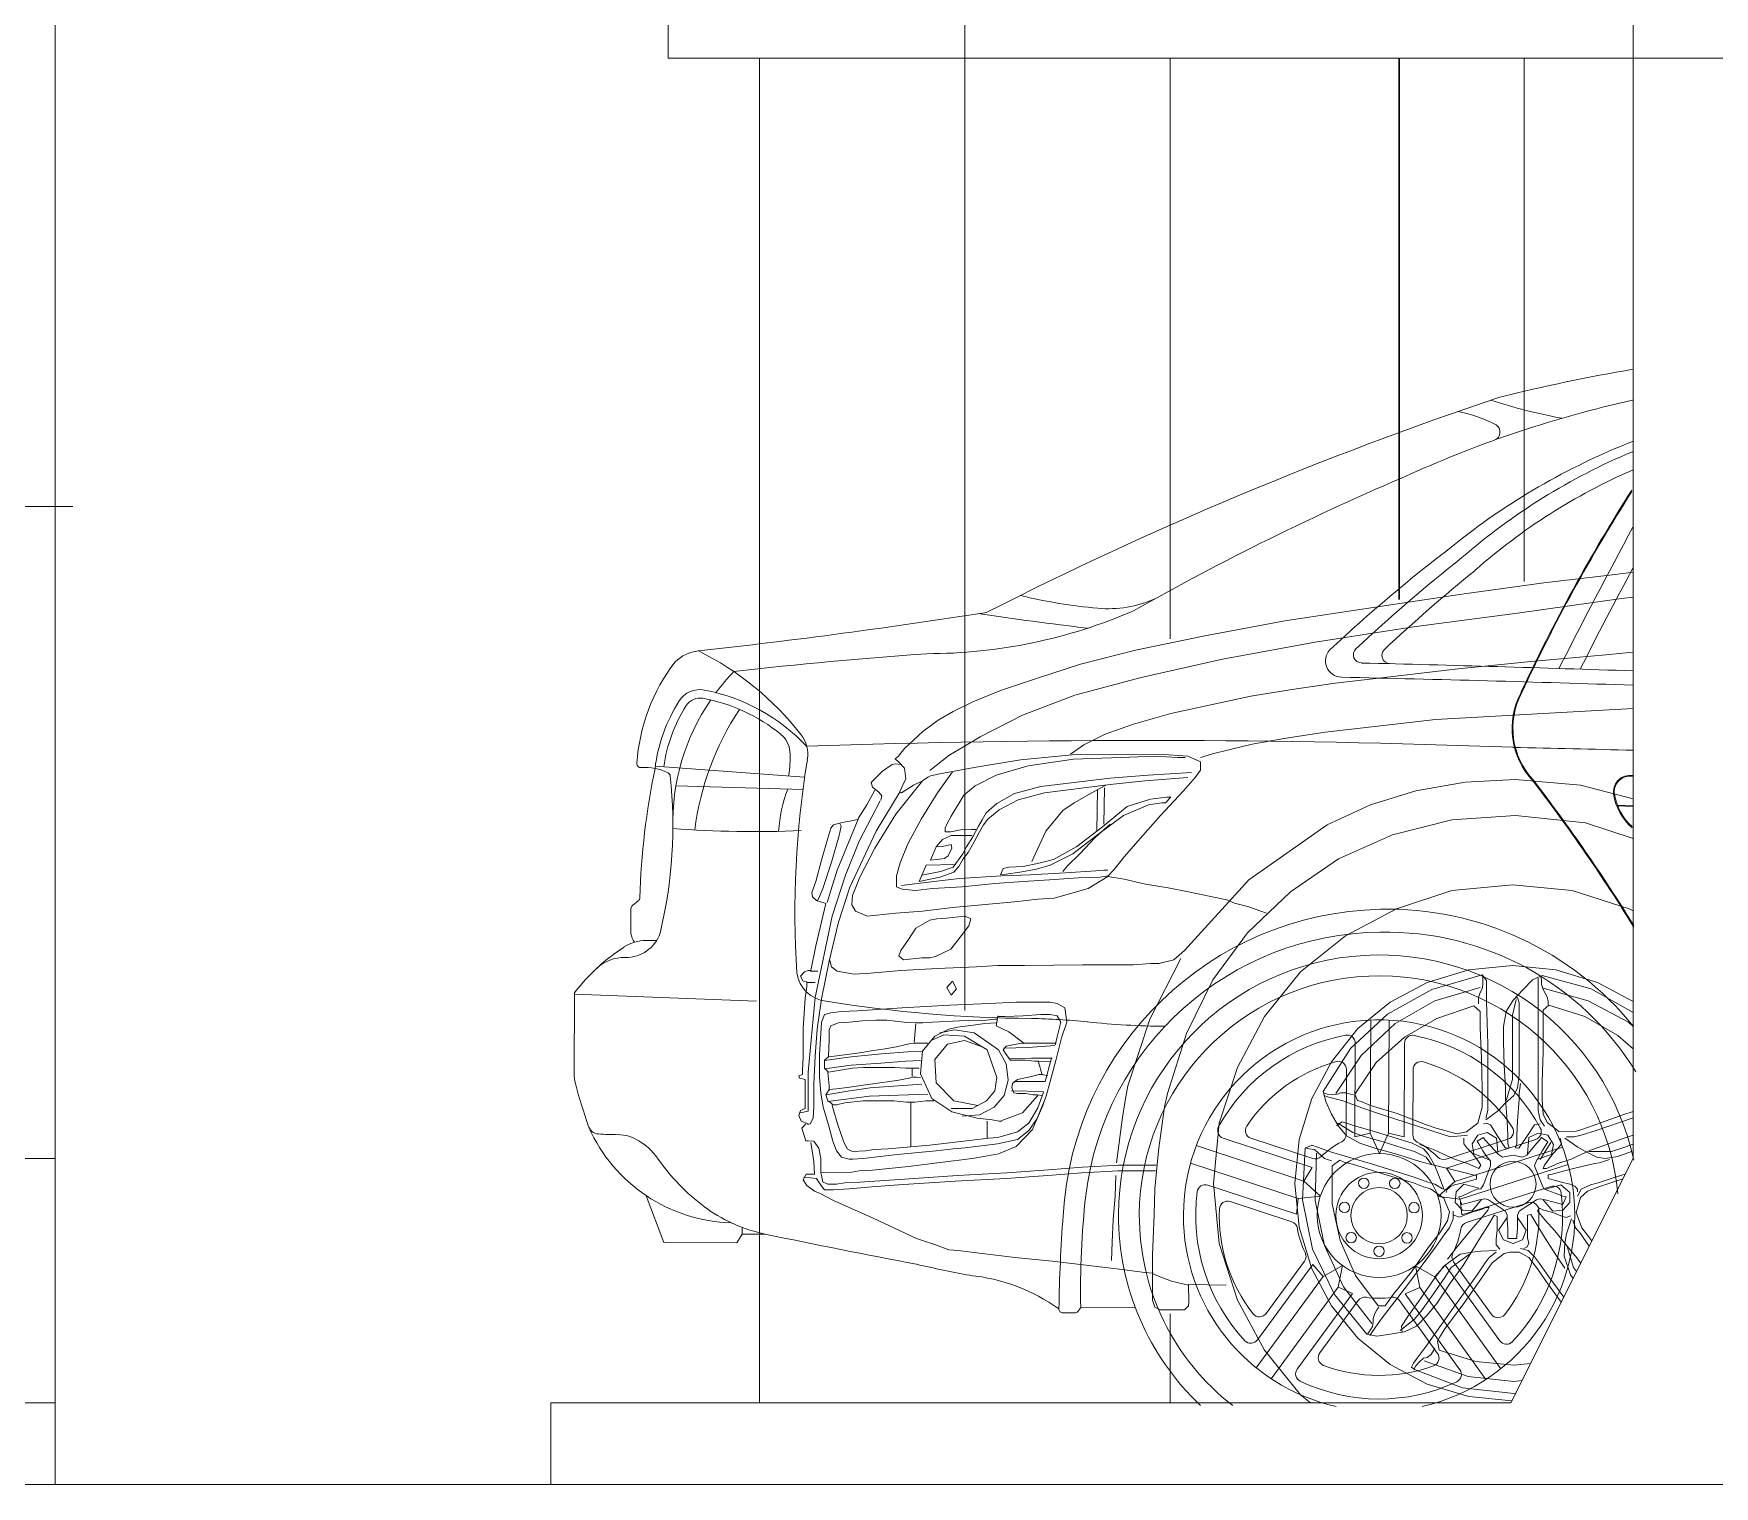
# Model space of a CAD drawing. Header units: millimetres. Extents: x 51154 to 151340, y -24069 to 30962.
# Drawn here: x 134389 to 136451, y -10353 to -8570 of the extents above; entities that cross this region are included whole.
import ezdxf

# ---------------------------------------------------------------- set-up
doc = ezdxf.new("R2010")
doc.units = ezdxf.units.MM
doc.linetypes.add('Осевые', pattern=[6350, 1270, -952.5, 3175, -952.5])
for name, color, linetype, lineweight in [('Высотные отметки', 7, 'Continuous', 9), ('Отделка 1 _4_-1', 7, 'Continuous', 9), ('Перекрытия', 7, 'Continuous', 9), ('Стены', 7, 'Continuous', 9)]:
    doc.layers.add(name, color=color, linetype=linetype, lineweight=lineweight)
for name, color, linetype, lineweight, true_color in [('Оси-3', 7, 'Осевые', 9, 0xaaaaaa), ('Парковка-1', 7, 'Continuous', 9, 0xaaaaaa), ('Элементы узлов-1', 7, 'Continuous', 9, 0xaaaaaa)]:
    doc.layers.add(name, color=color, linetype=linetype, lineweight=lineweight, true_color=true_color)

# ---------------------------------------------------------------- blocks, each defined once
blk = doc.blocks.new('Парковка_одиночная - Средний класс 5300х2500мм-8504601-Разрез 1-1')
at = {"layer": 'Парковка-1'}
for p, q in [((135694.5, -9498.3), (135693.7, -9548.6)), ((135703, -9495.2), (135702.2, -9540.1)), ((135341.8, -9720.3), (135351.1, -9720.3)), ((135337.9, -9734.2), (135348, -9734.2)), ((135471.7, -9784.5), (135469.4, -9807.7)), ((135621.8, -9831.7), (135626.4, -9847.9)), ((135467.1, -9840.2), (135467.1, -9849.5)), ((135588.5, -9867.3), (135628, -9868)), ((135559.1, -9904.4), (135559.1, -9925.3)), ((136250.6, -9930.7), (136237.5, -9951.6))]:
    blk.add_line(p, q, dxfattribs=at)
at = {"layer": 'Парковка-1', "flags": 128}
for points in [[(136351.6, -9230.9), (136329.5, -9233.8), (136242.1, -9243.8), (136141.5, -9257.8), (136032.5, -9274), (135924.2, -9290.3), (135826, -9308.8), (135740.9, -9326.6), (135673.6, -9343.6), (135619.5, -9361.4), (135575.4, -9376.1), (135541.3, -9390), (135517.4, -9401.6), (135498.8, -9412.5), (135480.2, -9426.4), (135457.8, -9447.3), (135450.1, -9456.6), (135446.2, -9459.6), (135450.1, -9463.5), (135457.8, -9471.2), (135459.3, -9484.4), (135454.7, -9493.7), (135452.4, -9499.1)], [(135488.7, -9474.3), (135511.9, -9455.8), (135550.6, -9432.6), (135602.4, -9406.3), (135666.6, -9381.5), (135747.8, -9359.9), (135847.6, -9337.4), (135961.3, -9316.6), (136082, -9298), (136209.6, -9281), (136337.2, -9263.2), (136351.6, -9261.5)], [(135661.2, -9454.2), (135677.5, -9442.6), (135703.8, -9429.5), (135738.6, -9417.1), (135784.2, -9404), (135843, -9391.6), (135882.4, -9383.1), (135930.4, -9375.3), (135986.1, -9366.8), (136053.4, -9359.1), (136133, -9349.8), (136225.9, -9340.5), (136317.9, -9332), (136351.6, -9329)], [(136351.6, -9397.9), (136109.1, -9411.7), (136034.8, -9420.2), (135973.7, -9427.2), (135923.4, -9434.9), (135884, -9441.9), (135855.4, -9448.8), (135835.3, -9453.5), (135823.6, -9457.3), (135820.6, -9458.1)], [(135451.6, -9499.9), (135453.9, -9501.4), (135468.6, -9492.1), (135479.5, -9486.7), (135486.4, -9482.1), (135489.5, -9480.5), (135501.1, -9478.2), (135542.9, -9470.5), (135600.1, -9461.2), (135663.5, -9455), (135769.5, -9454.2), (135805.1, -9456.6), (135820.6, -9463.5), (135820.6, -9473.6), (135814.4, -9482.8), (135799.7, -9499.1), (135771.8, -9529.3), (135744, -9561), (135727.7, -9579.5), (135714.6, -9595.8), (135707.6, -9603.5), (135697.6, -9605.1), (135670.5, -9605.8), (135635.7, -9608.2), (135603.2, -9610.5), (135568.4, -9612.8), (135528.2, -9616.7), (135491.8, -9619), (135470.9, -9621.3), (135454.7, -9619.8), (135447.7, -9616.7), (135447.7, -9603.5), (135452.4, -9587.3), (135461.7, -9564.1), (135477.9, -9533.9), (135498, -9501.4), (135516.6, -9475.9)], [(135545.2, -9546.3), (135539.8, -9546.3), (135526.6, -9547), (135514.3, -9549.4), (135507.3, -9549.4), (135507.3, -9544.7), (135509.6, -9540.1), (135515, -9530), (135530.5, -9504.5), (135544.4, -9492.9), (135569.9, -9479.8), (135609.4, -9468.2), (135665.1, -9460.4), (135723.1, -9458.1), (135765.6, -9456.6), (135792.7, -9458.1), (135802, -9458.1)], [(136351.6, -9509), (136287, -9492.1), (136207.3, -9485.2), (136145.4, -9488.3), (136085.1, -9499.1), (136029.4, -9516.1), (135976, -9540.9), (135880.1, -9608.2), (135801.2, -9694.8), (135788.1, -9706.4), (135769.5, -9711), (135759.5, -9711), (135738.6, -9712.6), (135709.2, -9712.6), (135675.9, -9712.6), (135604.8, -9713.3), (135572.3, -9713.3), (135546, -9714.9), (135498, -9717.2), (135453.2, -9719.5), (135416, -9722.6), (135395.9, -9724.2), (135375, -9720.3), (135368.1, -9714.9), (135365.7, -9705.6)], [(135453.2, -9466.6), (135446.2, -9465.8), (135442.3, -9466.6), (135430.7, -9475.1), (135423, -9482.8), (135416.8, -9489), (135418.3, -9494.5), (135426.1, -9500.6), (135429.9, -9505.3), (135428.4, -9510.7)], [(135519.7, -9589.6), (135484.1, -9590.4), (135475.6, -9610.5), (135501.1, -9605.1), (135518.1, -9598.9), (135524.3, -9591.9), (135529.7, -9582.6), (135535.9, -9574.9), (135542.9, -9561.7), (135549.8, -9549.4), (135554.5, -9540.9), (135559.9, -9533.9), (135573.8, -9522.3), (135597, -9509.9), (135629.5, -9501.4), (135709.9, -9491.4), (135752.5, -9486.7), (135805.1, -9482.8)], [(135478.7, -9602.7), (135501.9, -9598.1), (135517.4, -9592.7), (135529, -9576.4), (135533.6, -9567.9), (135541.3, -9555.6), (135548.3, -9542.4), (135552.9, -9534.7), (135557.6, -9526.2), (135570.7, -9514.6), (135592.4, -9502.2), (135624.9, -9493.7), (135709.9, -9483.6), (135756.4, -9479.8), (135809.7, -9476.7)], [(135338.7, -9908.3), (135341.8, -9907.5), (135345.6, -9900.5), (135346.4, -9886.6), (135346.4, -9858.8), (135348, -9824.7), (135350.3, -9791.5), (135355.7, -9754.3), (135365, -9707.9), (135376.6, -9660), (135390.5, -9617.4), (135423, -9548.6), (135452.4, -9499.9)], [(135479.5, -9486.7), (135447, -9527.7), (135421.4, -9569.5), (135402.9, -9605.1), (135393.6, -9627.5), (135392.8, -9639.1), (135397.5, -9646.8), (135412.2, -9653), (135423.8, -9651.5), (135447, -9649.1), (135479.5, -9646.8), (135516.6, -9642.2), (135592.4, -9635.2), (135621, -9632.1), (135641.1, -9630.6), (135682.9, -9619), (135706.9, -9604.3), (135727, -9607.4), (135753.3, -9613.6), (135781.1, -9618.2), (135805.9, -9622.8), (135839.1, -9629.8), (135853, -9632.9), (135862.3, -9636.8), (135880.1, -9641.4), (135894.8, -9646.8), (135901.8, -9649.1)], [(135421.4, -9498.3), (135411.4, -9516.1), (135400.6, -9533.1)], [(135614, -9585.7), (135631.1, -9548.6), (135651.9, -9523.1), (135665.9, -9513.8), (135683.6, -9503.7), (135698.3, -9495.2), (135704.5, -9492.1)], [(135427.6, -9511.5), (135417.6, -9530.8), (135402.1, -9561), (135385.1, -9602.7), (135368.8, -9653), (135348, -9752.8), (135339.5, -9844.1), (135339.5, -9878.1), (135339.5, -9888.2), (135339.5, -9892), (135329.4, -9894.3)], [(135339.5, -9907.5), (135330.9, -9904.4), (135327.8, -9897.4), (135330.2, -9891.2), (135335.6, -9888.9), (135335.6, -9867.3), (135335.6, -9858), (135335.6, -9853.3), (135328.6, -9851.8), (135327.8, -9848.7), (135332.5, -9847.2), (135332.5, -9841.7), (135333.3, -9826.3), (135333.3, -9790.7), (135335.6, -9753.6), (135337.9, -9739.6), (135337.9, -9733.5), (135333.3, -9732.7), (135330.2, -9726.5), (135334.8, -9721.1), (135339.5, -9719.5), (135342.5, -9719.5), (135348.7, -9689.4), (135361.1, -9637.5), (135349.5, -9633.7), (135344.9, -9629), (135344.1, -9623.6), (135348.7, -9610.5), (135355.7, -9584.2), (135363.4, -9557.1), (135367.3, -9544.7), (135370.4, -9540.9), (135381.2, -9537.8), (135395.1, -9535.4), (135400.6, -9533.9), (135375, -9596.6), (135367.3, -9621.3), (135362.7, -9636)], [(135378.1, -9539.3), (135379.7, -9542.4), (135377.4, -9554), (135368.1, -9586.5), (135357.2, -9619), (135352.6, -9630.6), (135350.3, -9634.5)], [(135651.9, -9598.1), (135657.4, -9591.1), (135672.8, -9576.4), (135691.4, -9556.3), (135709.9, -9540.1)], [(135761.8, -10091.6), (135761.8, -10084.6), (135761.8, -10068.4), (135762.5, -10049), (135764.1, -10018.9), (135764.9, -9987.2), (135767.2, -9961.6), (135769.5, -9937.7), (135773.4, -9910.6), (135776.5, -9886.6), (135780.3, -9870.4), (135803.5, -9796.9), (135836, -9731.1), (135878.6, -9673.1), (135931.2, -9622.8), (135989.9, -9582.6), (136056.5, -9553.2), (136129.2, -9534.7), (136207.3, -9529.3), (136293.2, -9538.5), (136351.6, -9557.4)], [(135496.5, -9567.9), (135489.5, -9584.2), (135497.2, -9583.4), (135506.5, -9581.9), (135511.2, -9578.8), (135515.8, -9569.5), (135515, -9564.8), (135504.2, -9567.2), (135496.5, -9567.9), (135504.2, -9558.6), (135515, -9554), (135531.3, -9554), (135540.6, -9554)], [(135453.9, -9615.1), (135493.4, -9610.5), (135525.1, -9606.6), (135576.9, -9603.5), (135611.7, -9602), (135655, -9599.6), (135692.2, -9597.3), (135702.2, -9596.6), (135706.9, -9596.6)], [(135955.9, -10250), (135943.5, -10240.1), (135899.4, -10185.2), (135866.2, -10124.1), (135843.8, -10054.4), (135836.8, -9981), (135843.8, -9906.7), (135866.2, -9838.6), (135899.4, -9776), (135943.5, -9721.1), (135998.5, -9677), (136061.1, -9643.7), (136129.2, -9621.3), (136203.4, -9614.3), (136276.9, -9621.3), (136346.5, -9643.7), (136351.6, -9646.5)], [(135717.7, -9955.4), (135724.6, -9902.8), (135728.5, -9878.9), (135731.6, -9861.1), (135758.7, -9779.1), (135796.6, -9704.8)], [(136202.7, -10247.7), (136150.1, -10242.4), (136099, -10226.9), (136053.4, -10203), (136013.9, -10170.5), (135981.4, -10131), (135957.5, -10085.4), (135942, -10034.3), (135936.6, -9981), (135942, -9926.8), (135957.5, -9876.5), (135981.4, -9831.7), (136013.9, -9790.7), (136053.4, -9758.2), (136099, -9734.2), (136150.1, -9718.8), (136203.4, -9713.3), (136256.8, -9718.8), (136307.8, -9734.2), (136351.6, -9757.6)], [(136122.2, -9991.8), (136123, -9988.7), (136126.9, -9984.8), (136132.3, -9982.5), (136143.1, -9980.2), (136153.2, -9977.1), (136159.3, -9975.6), (136159.3, -9970.9), (136154.7, -9970.1), (136145.4, -9967.8), (136127.6, -9963.2), (136102.1, -9957), (136089.7, -9953.9), (136062.7, -9945.4), (136034.8, -9937.7), (136016.2, -9931.5), (136000, -9922.2), (135989.9, -9910.6), (135981.4, -9895.9), (135974.5, -9880.4), (135971.4, -9868), (136004.6, -9815.4), (136050.3, -9772.9), (136104.4, -9742.7), (136166.3, -9724.9), (136171.7, -9731.9), (136171.7, -9740.4), (136171.7, -9757.4), (136173.3, -9810), (136173.3, -9863.4), (136173.3, -9882.7), (136173.3, -9891.2), (136170.9, -9900.5)], [(136167.1, -9727.3), (136167.1, -9730.4), (136167.1, -9736.5), (136166.3, -9742), (136164, -9746.6), (136161.7, -9752.8), (136161.7, -9760.5)], [(136167.8, -9907.5), (136171.7, -9906.7), (136176.4, -9909), (136185.6, -9923), (136194.9, -9937.7), (136199.6, -9936.9), (136198, -9932.2), (136198, -9921.4), (136197.2, -9904.4), (136194.9, -9877.3), (136194.9, -9863.4), (136193.4, -9835.6), (136192.6, -9806.9), (136192.6, -9788.4), (136195.7, -9769.8), (136204.2, -9755.9), (136216.6, -9742.7), (136228.2, -9731.1), (136239.8, -9725.7), (136300.1, -9742), (136351.6, -9771.1)], [(136235.1, -9728.8), (136235.1, -9735.8), (136235.1, -9752.8), (136235.1, -9777.5), (136235.1, -9806.2), (136235.1, -9861.1), (136235.1, -9880.4), (136235.1, -9891.2), (136237.5, -9902.8), (136242.9, -9910.6)], [(136238.2, -9727.3), (136239, -9731.1), (136239, -9736.5), (136241.3, -9742.7), (136243.6, -9747.4), (136246, -9752), (136247.5, -9757.4), (136247.5, -9761.3)], [(135986.9, -9870.4), (136017.8, -9824), (136059.6, -9784.5), (136108.3, -9756.7), (136164, -9740.4)], [(136205, -9754.3), (136209.6, -9752.8), (136211.9, -9759), (136211.9, -9773.7), (136211.9, -9800.7), (136211.9, -9829.4), (136211.9, -9847.9), (136209.6, -9863.4), (136205, -9872.7), (136194.1, -9882.7), (136186.4, -9891.2), (136170.9, -9902.8)], [(136241.3, -9741.2), (136296.2, -9756.7), (136345.7, -9783), (136351.6, -9788.4)], [(135571.5, -9776), (135580.8, -9776), (135603.2, -9775.2), (135624.9, -9773.7), (135636.5, -9773.7), (135645, -9775.2), (135649.6, -9783), (135645, -9800.7), (135643.4, -9807.7), (135642.7, -9810.8)], [(136208.1, -9755.1), (136203.4, -9774.5), (136203.4, -9789.9), (136203.4, -9813.9), (136203.4, -9838.6), (136203.4, -9853.3), (136195.7, -9878.9)], [(136351.6, -9815.7), (136332.6, -9799.2), (136292.4, -9776), (136248.3, -9762.1), (136241.3, -9768.3), (136241.3, -9772.9), (136241.3, -9785.3), (136241.3, -9819.3), (136239.8, -9856.4), (136239.8, -9870.4), (136239.8, -9878.1), (136241.3, -9895.9), (136246, -9905.9), (136255.3, -9912.9), (136260.7, -9917.5)], [(135364.2, -9825.5), (135365, -9803.8), (135365, -9792.2), (135367.3, -9787.6), (135376.6, -9783.7), (135389.7, -9783), (135406, -9781.4), (135423, -9780.6), (135436.1, -9780.6), (135457, -9783), (135473.3, -9783.7), (135480.2, -9783.7), (135491.8, -9783), (135525.1, -9781.4), (135557.6, -9780.6), (135568.4, -9779.1), (135571.5, -9779.1)], [(135569.9, -9783.7), (135556, -9784.5), (135539, -9786.8), (135522.8, -9789.1), (135511.9, -9791.5), (135494.9, -9800), (135479.5, -9818.5), (135477.1, -9846.4), (135491.1, -9876.5), (135515.8, -9892.8), (135546.7, -9900.5), (135565.3, -9902.8), (135573.8, -9904.4), (135576.9, -9904.4)], [(135528.2, -9898.2), (135549.8, -9896.7), (135567.6, -9887.4), (135580, -9872.7), (135584.6, -9854.1), (135582.3, -9834), (135573, -9817), (135542.9, -9796.1), (135518.9, -9792.2), (135501.1, -9796.1)], [(135572.3, -9775.2), (135571.5, -9778.3), (135569.9, -9787.6), (135585.4, -9794.6), (135604, -9808.5)], [(135475.6, -9839.4), (135472.5, -9839.4), (135466.3, -9839.4), (135459.3, -9839.4), (135445.4, -9838.6), (135429.2, -9838.6), (135417.6, -9838.6), (135407.5, -9838.6), (135393.6, -9839.4), (135364.2, -9844.1), (135359.6, -9839.4), (135359.6, -9829.4), (135364.2, -9825.5), (135371.2, -9824.7), (135387.4, -9822.4), (135405.2, -9820.1), (135419.1, -9817.8), (135431.5, -9816.2), (135447.7, -9813.1), (135463.2, -9809.3), (135470.2, -9808.5), (135486.4, -9808.5)], [(135515, -9888.9), (135540.6, -9888.9), (135558.3, -9879.6), (135568.4, -9867.3), (135570.7, -9851), (135559.1, -9817), (135531.3, -9800), (135505.7, -9798.4), (135491.8, -9804.6)], [(135547.5, -9885.1), (135518.1, -9879.6), (135496.5, -9857.2), (135494.9, -9828.6), (135510.4, -9810), (135531.3, -9805.4), (135552.9, -9813.1)], [(135636.5, -9831.7), (135621.8, -9830.9), (135617.1, -9830.9), (135605.5, -9829.4), (135593.9, -9829.4), (135587.7, -9829.4), (135582.3, -9822.4), (135578.5, -9817), (135582.3, -9812.4), (135594.7, -9810), (135601.7, -9808.5), (135605.5, -9808.5), (135642.7, -9808.5)], [(135579.2, -9814.7), (135609.4, -9813.9), (135641.9, -9811.6)], [(135359.6, -9830.1), (135392, -9825.5), (135429.2, -9821.6), (135461.7, -9819.3), (135480.2, -9818.5)], [(135359.6, -9840.2), (135392, -9835.6), (135428.4, -9833.2), (135459.3, -9830.9), (135477.1, -9830.1)], [(135585.4, -9827.8), (135613.3, -9827), (135638.8, -9827)], [(135591.6, -9855.7), (135630.3, -9855.7), (135638, -9827)], [(135467.1, -9851), (135450.8, -9854.1), (135416, -9858.8), (135406.7, -9860.3), (135390.5, -9862.6), (135374.3, -9864.9), (135365, -9865.7), (135361.1, -9871.9), (135363.4, -9879.6), (135367.3, -9882), (135369.6, -9884.3), (135374.3, -9884.3), (135384.3, -9882), (135406.7, -9879.6), (135426.1, -9879.6), (135444.6, -9879.6), (135460.1, -9881.2), (135470.2, -9881.2), (135484.1, -9879.6), (135493.4, -9879.6)], [(135365, -9867.3), (135365, -9861.1), (135363.4, -9844.8)], [(135477.1, -9851), (135472.5, -9850.3), (135467.8, -9850.3)], [(135626.4, -9872.7), (135620.2, -9871.9), (135615.6, -9871.9), (135606.3, -9870.4), (135596.2, -9870.4), (135591.6, -9869.6), (135589.3, -9863.4), (135590.1, -9858), (135596.2, -9853.3), (135613.3, -9849.5), (135622.5, -9847.2), (135626.4, -9847.2), (135633.4, -9848.7)], [(135361.9, -9871.9), (135385.1, -9868), (135415.3, -9863.4), (135478.7, -9858.8)], [(135363.4, -9880.4), (135414.5, -9873.5), (135486.4, -9871.1)], [(135628, -9868.8), (135621, -9888.2), (135610.2, -9906.7), (135596.2, -9917.5), (135572.3, -9924.5), (135560.7, -9925.3), (135540.6, -9927.6), (135488.7, -9933.8), (135437.7, -9938.4), (135419.9, -9939.2), (135409.8, -9940.7), (135393.6, -9941.5), (135387.4, -9938.4), (135382.8, -9929.1), (135375.8, -9909), (135368.8, -9885.1)], [(135621, -9872.7), (135602.4, -9894.3), (135576.9, -9903.6)], [(135972.2, -9869.6), (135976, -9871.1), (135983, -9871.9), (135988.4, -9871.1), (135993, -9869.6), (135999.2, -9869.6), (136004.6, -9871.1), (136008.5, -9871.9)], [(135972.2, -9872.7), (135978.3, -9875), (135995.4, -9879.6), (136018.6, -9888.2), (136046.4, -9897.4), (136099.8, -9914.5), (136118.3, -9920.6), (136127.6, -9923.7), (136148.5, -9921.4)], [(136237.5, -9907.5), (136230.5, -9909), (136221.2, -9923), (136211.2, -9937.7), (136207.3, -9936.9), (136208.8, -9932.2), (136208.8, -9921.4), (136209.6, -9904.4), (136211.9, -9877.3), (136211.9, -9870.4), (136213.5, -9858)], [(135354.9, -9967.8), (135392.8, -9967), (135402.1, -9965.5), (135418.3, -9964.7), (135462.4, -9960.1), (135511.2, -9953.9), (135531.3, -9951.6), (135546, -9949.3), (135573, -9944.6), (135594.7, -9935.3), (135614.8, -9914.5), (135629.5, -9878.9)], [(135465.5, -9882), (135465.5, -9912.9), (135465.5, -9935.3)], [(136260.7, -9917.5), (136281.5, -9916.8), (136288.5, -9914.5), (136302.4, -9909.8), (136338.8, -9896.7), (136351.6, -9892.4)], [(135357.2, -9979.4), (135355.7, -9970.9), (135354.9, -9967.8), (135354.9, -9960.9), (135354.9, -9950), (135352.6, -9937.7), (135346.4, -9929.1), (135339.5, -9928.4), (135336.4, -9928.4), (135331.7, -9912.9), (135336.4, -9907.5)], [(135987.6, -9909.8), (135994.6, -9905.2), (136008.5, -9909.8), (136035.6, -9917.5), (136063.4, -9926.1), (136080.4, -9931.5), (136094.4, -9938.4), (136100.6, -9945.4), (136108.3, -9959.3), (136112.9, -9970.1), (136119.9, -9988.7)], [(135989.2, -9906.7), (136007.7, -9918.3), (136021.7, -9923), (136044.9, -9929.9), (136068.1, -9936.9), (136083.5, -9941.5), (136097.5, -9948.5), (136104.4, -9957.8)], [(136174, -9951.6), (136156.2, -9944.6), (136153.9, -9932.2), (136160.9, -9921.4), (136172.5, -9918.3), (136184.1, -9925.3), (136185.6, -9942.3)], [(136351.6, -9900.2), (136306.3, -9916), (136287.7, -9921.4), (136279.2, -9923.7), (136269.9, -9923.7)], [(135342.5, -9930.7), (135346.4, -9953.9), (135347.2, -9969.4), (135337.1, -9969.4), (135333.3, -9976.3), (135337.9, -9983.3), (135347.2, -9990.3), (135354.1, -9993.3), (135370.4, -10001.9), (135419.1, -10023.5), (135472.5, -10048.3), (135495.7, -10056), (135511.9, -10062.2), (135523.5, -10063), (135552.9, -10066.8), (135593.2, -10071.5), (135638.8, -10076.1), (135683.6, -10081.5), (135724.6, -10086.2), (135752.5, -10090), (135762.5, -10090.8)], [(136188, -10061.4), (136183.3, -10056), (136183.3, -10049), (136184.9, -10038.2), (136184.9, -10028.2), (136184.9, -10021.2), (136181, -10019.6), (136173.3, -10032.8), (136164, -10047.5), (136150.1, -10069.9), (136143.1, -10081.5), (136126.9, -10103.2), (136110.6, -10127.9), (136099, -10142.6), (136085.9, -10155.8), (136071.2, -10162.7), (136053.4, -10165.8), (136037.1, -10168.2), (136024.8, -10165.8), (135985.3, -10117.1), (135958.2, -10061.4), (135945.9, -10001.1), (135949, -9937.7), (135957.5, -9933.8), (135964.4, -9936.1), (135981.4, -9942.3), (136031.7, -9957), (136082.8, -9973.2), (136099.8, -9979.4), (136108.3, -9981.7), (136117.6, -9987.2)], [(135949.7, -9936.9), (135953.6, -9938.4), (135960.6, -9939.2), (135965.2, -9943.1), (135968.3, -9946.2), (135972.9, -9950), (135981.4, -9953.1)], [(136143.9, -9925.3), (136143.9, -9932.2), (136147.7, -9936.9), (136154.7, -9944.6), (136161.7, -9953.9), (136164.8, -9958.5), (136162.4, -9962.4), (136148.5, -9956.2), (136132.3, -9950.8), (136108.3, -9940), (136102.1, -9937.7), (136089.7, -9933)], [(136174, -10001.1), (136169.4, -9999.5), (136163.2, -10001.1), (136153.9, -10003.4), (136144.6, -10005.7), (136141.5, -10006.5), (136137.7, -9997.2), (136141.5, -9996.4), (136150.8, -9991.8), (136160.1, -9987.9), (136164.8, -9987.2), (136167.8, -9982.5), (136176.4, -9959.3), (136176.4, -9953.1), (136172.5, -9948.5), (136167.1, -9940.7), (136162.4, -9932.2), (136160.1, -9929.1), (136167.8, -9924.5), (136170.2, -9927.6), (136176.4, -9934.6), (136186.4, -9945.4), (136191.1, -9948.5), (136204.2, -9946.2), (136215.8, -9948.5), (136221.2, -9946.2), (136230.5, -9934.6), (136236.7, -9927.6), (136239, -9924.5), (136246.7, -9929.9), (136244.4, -9933.8), (136239.8, -9940.7), (136232, -9954.7)], [(136222, -9944.6), (136223.5, -9924.5), (136235.1, -9919.1), (136246.7, -9921.4), (136253.7, -9933), (136251.4, -9945.4), (136233.6, -9951.6)], [(136262.2, -9925.3), (136263.8, -9932.2), (136259.9, -9936.9), (136252.9, -9944.6), (136246, -9953.9), (136242.9, -9958.5), (136241.3, -9962.4), (136245.2, -9962.4), (136259.1, -9956.2), (136275.4, -9950.8), (136299.3, -9940), (136312.5, -9935.3), (136338, -9926.1), (136351.6, -9921.5)], [(136349.6, -9941.5), (136332.6, -9947.7), (136317.1, -9950), (136307.1, -9948.5), (136293.2, -9941.5), (136283.9, -9936.1), (136267.6, -9925.3)], [(136351.6, -9932.6), (136338.8, -9936.9), (136324.9, -9941.5), (136297.8, -9941.5)], [(135766.4, -9958.5), (135760.2, -9958.5), (135745.5, -9958.5), (135730.1, -9958.5), (135720, -9958.5), (135706.1, -9959.3), (135675.9, -9960.9), (135634.1, -9964), (135583.1, -9967.8), (135522.8, -9970.9), (135457.8, -9975.6), (135402.9, -9979.4), (135384.3, -9980.2), (135374.3, -9981.7), (135363.4, -9981.7), (135358, -9979.4)], [(136030.9, -10152.7), (135996.1, -10107.8), (135972.9, -10056.8), (135961.3, -10001.9), (135962.9, -9943.8)], [(135996.9, -9954.7), (135991.5, -9952.4), (135982.2, -9959.3), (135982.2, -10005.7), (135992.3, -10050.6), (136010.8, -10093.9), (136038.7, -10131), (136047.2, -10131), (136057.2, -10117.1), (136079.7, -10089.3), (136100.6, -10059.1), (136114.5, -10041.3), (136123.8, -10026.6), (136126.1, -10015.8), (136121.4, -10004.2), (136119.1, -9998.8)], [(136119.1, -9998.8), (136102.9, -9987.2), (136094.4, -9984.8), (136082, -9980.2), (136045.6, -9969.4), (136010.1, -9957.8), (135996.9, -9954.7)], [(136232, -9954.7), (136230.5, -9959.3), (136239, -9981), (136242.1, -9987.2), (136246.7, -9989.5), (136256, -9992.6), (136265.3, -9996.4), (136269.2, -9997.2), (136265.3, -10006.5), (136262.2, -10005.7), (136252.9, -10003.4), (136243.6, -10001.1), (136237.5, -9999.5), (136232.8, -10001.1), (136211.9, -10015), (136209.6, -10019.6), (136209.6, -10025.1), (136209.6, -10035.9), (136208.8, -10045.2), (136208.8, -10048.3), (136198, -10048.3), (136198, -10045.2), (136198, -10035.9), (136197.2, -10025.1), (136197.2, -10019.6), (136194.9, -10015), (136174, -10001.1)], [(136283.1, -9991), (136283.1, -9987.9), (136280, -9984.1), (136273.8, -9981.7), (136263.8, -9979.4), (136252.9, -9976.3), (136247.5, -9974.8), (136247.5, -9970.1), (136252.2, -9969.4), (136261.4, -9967), (136278.5, -9962.4), (136304, -9956.2), (136310.2, -9955.4), (136322.5, -9951.6)], [(135765.6, -9965.5), (135760.2, -9965.5), (135744.8, -9965.5), (135730.1, -9965.5), (135719.2, -9965.5), (135705.3, -9966.3), (135675.1, -9967.8), (135633.4, -9970.9), (135582.3, -9974.8), (135519.7, -9977.9), (135450.1, -9982.5), (135417.6, -9984.8), (135389.7, -9987.2), (135370.4, -9988.7), (135359.6, -9988.7), (135356.5, -9984.8), (135352.6, -9979.4), (135349.5, -9974.8), (135334, -9973.2)], [(135711.5, -10075.3), (135712.3, -10052.9), (135713.8, -10025.1), (135716.1, -9996.4), (135716.9, -9970.9)], [(136338.9, -9975.3), (136332.6, -9977.1), (136319.4, -9981.7), (136311.7, -9984.1), (136295.5, -9990.3), (136287, -9998), (136283.9, -10009.6), (136281.5, -10016.5)], [(136341.9, -9969.3), (136327.2, -9974), (136308.6, -9980.2), (136299.3, -9982.5), (136287.7, -9987.9), (136283.1, -9996.4)], [(136165.5, -10000.3), (136153.9, -10014.2), (136142.3, -10013.5), (136133, -10004.2), (136134.6, -9991), (136143.9, -9981.7), (136162.4, -9986.4)], [(136244.4, -9987.9), (136263, -9982.5), (136273.8, -9991.8), (136273.8, -10004.2), (136265.3, -10013.5), (136252.9, -10015), (136241.3, -10001.1)], [(136028.6, -10167.4), (136032.5, -10161.2), (136042.5, -10147.3), (136075, -10104.7), (136109.1, -10059.1), (136120.7, -10042.8), (136126.1, -10035.1), (136130.7, -10024.3), (136130.7, -10015)], [(136131.5, -10019.6), (136138.5, -10022), (136144.6, -10019.6), (136154.7, -10015.8), (136165.5, -10012.7), (136170.9, -10010.4), (136174.8, -10010.4), (136173.3, -10013.5), (136164, -10025.1), (136152.4, -10038.2), (136135.4, -10059.1), (136131.5, -10063.7), (136123.8, -10073.8)], [(136217.3, -10060.6), (136221.2, -10059.1), (136223.5, -10054.4), (136222, -10047.5), (136222, -10037.4), (136222, -10026.6), (136222, -10019.6), (136225.9, -10018.9), (136233.6, -10031.2), (136242.9, -10046.7), (136256.8, -10068.4), (136260.7, -10074.6), (136267.6, -10084.6)], [(136274.6, -10020.4), (136269.2, -10022.7), (136263, -10020.4), (136252.9, -10016.5), (136242.1, -10013.5), (136236.7, -10011.1), (136234.4, -10014.2), (136243.6, -10025.8), (136255.3, -10039), (136272.3, -10059.9), (136280.8, -10069.9), (136287.2, -10078.8)], [(136281.5, -10016.5), (136288.5, -10035.1), (136301, -10051.1)], [(136209.6, -10022.7), (136220.4, -10038.2), (136215.8, -10049.8), (136204.2, -10054.4), (136192.6, -10049.8), (136186.4, -10038.2), (136197.2, -10022.7)], [(136277.8, -10097.5), (136274.6, -10093.1), (136266.9, -10069.9), (136267.6, -10054.4), (136269.9, -10042.8), (136276.1, -10024.3)], [(136297, -10057.5), (136287, -10042.1), (136280.8, -10035.1), (136277.7, -10025.8)], [(136068.1, -10163.5), (136067.3, -10155.8), (136075, -10144.2), (136091.3, -10121), (136107.5, -10097.8), (136119.1, -10082.3), (136139.2, -10067.6), (136153.9, -10065.3), (136164.8, -10063.7), (136184.1, -10063)], [(136266.4, -10120.4), (136248.3, -10095.4), (136236.7, -10079.2), (136230.5, -10070.7), (136222.8, -10063), (136213.5, -10060.6)], [(136282.1, -10089), (136278.5, -10083.8), (136270.7, -10058.3)], [(136065.7, -10161.2), (136083.5, -10147.3), (136092.8, -10135.7), (136106.7, -10116.3), (136120.7, -10096.2), (136128.4, -10083.8), (136150.8, -10067.6)], [(136207.5, -10238.2), (136205, -10238.5), (136142.3, -10231.6), (136083.5, -10209.1), (136079.7, -10206.1), (136082, -10201.4), (136086.6, -10195.2), (136097.5, -10180.5), (136128.4, -10137.2), (136160.1, -10093.1), (136170.2, -10078.4), (136174.8, -10071.5), (136183.3, -10065.3)], [(136193.4, -10066.8), (136178.7, -10078.4), (136165.5, -10097), (136143.9, -10127.9), (136121.4, -10158.1), (136114.5, -10168.9), (136111.4, -10174.3), (136113.7, -10185.2), (136158.6, -10199.1), (136205, -10203.7), (136225.8, -10201.7)], [(136263.3, -10126.6), (136246.7, -10104), (136234.4, -10085.4), (136223.5, -10071.5), (136211.9, -10065.3), (136200.3, -10065.3), (136193.4, -10066.8)], [(135805.9, -10105.5), (135785, -10100.9), (135761.8, -10091.6), (135761.8, -10096.2), (135761.8, -10105.5), (135761.8, -10124.1), (135764.9, -10132.6), (135771.1, -10135.7), (135785.7, -10135.7), (135801.2, -10135.7), (135805.9, -10131), (135806.6, -10126.4), (135805.9, -10104.7), (135852.3, -10105.5)], [(136025.5, -10165.8), (136027.8, -10162.7), (136031.7, -10156.5), (136032.5, -10151.1), (136032.5, -10146.5), (136034.8, -10140.3), (136037.1, -10135.7), (136039.4, -10132.6)], [(136082.8, -10208.4), (136085.1, -10204.5), (136089.7, -10199.1), (136094.4, -10195.2), (136099, -10194.4), (136103.6, -10190.6), (136108.3, -10182.8)], [(136215.3, -10222.5), (136205, -10223.8), (136149.3, -10217.7), (136095.1, -10198.3)]]:
    blk.add_lwpolyline(points, dxfattribs=at)
for points in [[(135784.2, -9506.8), (135779.6, -9506.8), (135759.5, -9509.1), (135730.8, -9518.4), (135700.7, -9543.2), (135669, -9567.2), (135640.3, -9583.4), (135622.5, -9588), (135603.2, -9591.9), (135585.4, -9592.7), (135578.5, -9594.2), (135575.4, -9602), (135582.3, -9601.2), (135599.3, -9598.9), (135619.5, -9595), (135636.5, -9590.4), (135664.3, -9576.4), (135694.5, -9553.2), (135726.2, -9529.3), (135757.1, -9516.1), (135773.4, -9513.8), (135778, -9513.8)], [(135488.7, -9657.7), (135471.7, -9667.7), (135462.4, -9681.6), (135453.2, -9694.8), (135450.8, -9701.7), (135456.2, -9706.4), (135478.7, -9704.1), (135488.7, -9704.1), (135495.7, -9702.5), (135514.3, -9693.2), (135525.9, -9678.5), (135536.7, -9664.6), (135539, -9656.1), (135532, -9653), (135508.8, -9655.3), (135497.2, -9656.1)], [(135521.2, -9742), (135515, -9749.7), (135509.6, -9740.4), (135516.6, -9732.7)], [(135389.7, -9950.8), (135380.4, -9948.5), (135374.3, -9940.7), (135369.6, -9929.1), (135364.2, -9909), (135358, -9887.4), (135354.9, -9869.6), (135353.4, -9850.3), (135353.4, -9822.4), (135354.9, -9796.9), (135355.7, -9783), (135359.6, -9773.7), (135367.3, -9771.4), (135380.4, -9769.8), (135399.8, -9769), (135454.7, -9765.2), (135512.7, -9762.1), (135561.4, -9759.8), (135594.7, -9758.2), (135619.5, -9758.2), (135636.5, -9758.2), (135645, -9759.8), (135654.3, -9765.2), (135656.6, -9783), (135650.4, -9802.3), (135643.4, -9830.1), (135636.5, -9855.7), (135631.8, -9871.9), (135627.2, -9885.1), (135620.2, -9901.3), (135610.2, -9916), (135596.2, -9926.8), (135571.5, -9932.2), (135532, -9936.9), (135517.4, -9938.4), (135496.5, -9940.7), (135448.5, -9945.4), (135406.7, -9950), (135394.4, -9950.8)], [(136160.9, -9906.7), (136166.3, -9887.4), (136166.3, -9878.9), (136166.3, -9864.9), (136165.5, -9827), (136164, -9789.9), (136164, -9776.8), (136164, -9769.8), (136156.2, -9762.8), (136110.6, -9778.3), (136071.2, -9801.5), (136036.4, -9832.5), (136010.1, -9871.1), (136013.2, -9878.9), (136017.8, -9880.4), (136029.4, -9885.1), (136061.9, -9895.1), (136096.7, -9908.3), (136109.8, -9912.9), (136117.6, -9915.2), (136135.4, -9919.9), (136147, -9917.5), (136156.2, -9910.6)]]:
    blk.add_lwpolyline(points, close=True, dxfattribs=at)
at = {"layer": 'Парковка-1'}
blk.add_circle((136204.2, -9981.7), 28.2, dxfattribs=at)
blk = doc.blocks.new('Прк_Свб_Механизированная парковка_Параллельная - Прк_Свб_Механизированная парковка_Параллельная-8455325-Разрез 1-1')
at = {"layer": 'Парковка-1'}
for p, q in [((73940.2, -7470), (73940.2, -9950)), ((72756.2, -8600), (72756.2, -8350)), ((72756.2, -8600), (73940.2, -8600)), ((73940.2, -8600), (73940.2, -9950)), ((73940.2, -9950), (73790.2, -10250)), ((73940.2, -9950), (73790.2, -10250)), ((73790.2, -10250), (72612.2, -10250)), ((72612.2, -10250), (72612.2, -10350)), ((73790.2, -10250), (72612.2, -10250)), ((72612.2, -10250), (72612.2, -10350)), ((72612.2, -10350), (75568.2, -10350)), ((72612.2, -10350), (75568.2, -10350))]:
    blk.add_line(p, q, dxfattribs=at)
at = {"layer": 'Элементы узлов-1'}
for p, q in [((73940.2, -9950), (73940.2, -7470)), ((72756.2, -8600), (72756.2, -8350)), ((76762.2, -8600), (72756.2, -8600)), ((72923.8, -9482.3), (72740.6, -9468.9)), ((73940.2, -9480.3), (73936.7, -9480.2)), ((73940.2, -9481.3), (73936.7, -9481.2)), ((72921.8, -9497.4), (72765.8, -9493.1)), ((73940.2, -9517.2), (73920.9, -9516.6)), ((73940.2, -9518.2), (73921.2, -9517.6)), ((72710.6, -9673.5), (72710.7, -9643.7)), ((72712.5, -9639.8), (72719.7, -9633.9)), ((72729.4, -9682.7), (72742.1, -9682.8)), ((72640.9, -9845.4), (72641.3, -9748.7)), ((72641.3, -9748.7), (72864.9, -9757.2)), ((73618.3, -9780.2), (73617.7, -9919.2)), ((73640.3, -9919.3), (73640.9, -9780.3)), ((73598.8, -9923.4), (73599.3, -9808.7)), ((73659.2, -9923.6), (73659.7, -9808.9)), ((73588.2, -9920.7), (73588.5, -9841)), ((73669.9, -9921), (73670.2, -9841.3)), ((73404.3, -9934.4), (73536.3, -9977.9)), ((73546.3, -9961.2), (73437.4, -9925.4)), ((73547.1, -9950.3), (73471.4, -9925.4)), ((73617.7, -9919.2), (73598.8, -9923.4)), ((73617.7, -9919.2), (73628.9, -9944.2)), ((73628.9, -9944.2), (73640.3, -9919.3)), ((73640.3, -9919.3), (73659.2, -9923.6)), ((73710.7, -9950.9), (73786.6, -9926.6)), ((73711.4, -9961.9), (73820.7, -9926.8)), ((73853.6, -9936.1), (73721.3, -9978.6)), ((73529.3, -9999.3), (73397.3, -9955.9)), ((73728.2, -10000.1), (73860.5, -9957.7)), ((73790.2, -10250), (73940.2, -9950)), ((73536.3, -9977.9), (73546.3, -9961.2)), ((73536.3, -9977.9), (73556.5, -9996.4)), ((73721.3, -9978.6), (73701, -9997)), ((73721.3, -9978.6), (73711.4, -9961.9)), ((72751.2, -10053.4), (72729.5, -9995.8)), ((73527.4, -10018.6), (73418.5, -9982.8)), ((73529.3, -9999.3), (73527.4, -10018.6)), ((73556.5, -9996.4), (73529.3, -9999.3)), ((73701, -9997), (73728.2, -10000.1)), ((73728.2, -10000.1), (73729.9, -10019.4)), ((73729.9, -10019.4), (73839.1, -9984.4)), ((73521.6, -10027.9), (73445.8, -10003)), ((73735.6, -10028.7), (73811.6, -10004.4)), ((72847.1, -10042.9), (72847.2, -10034.8)), ((72840.5, -10053.7), (72751.2, -10053.4)), ((72847.1, -10042.9), (72840.5, -10053.7)), ((72875.3, -10043), (72847.1, -10042.9)), ((73547.2, -10080.3), (73479.4, -10172.8)), ((73537, -10076.1), (73489.9, -10140.4)), ((73559.9, -10094.9), (73547.2, -10080.3)), ((73583.8, -10081.4), (73559.9, -10094.9)), ((73578.2, -10108.2), (73583.8, -10081.4)), ((73696.8, -10095.4), (73673.1, -10081.8)), ((73673.1, -10081.8), (73678.5, -10108.6)), ((73696.8, -10095.4), (73709.7, -10080.9)), ((73709.7, -10080.9), (73776.7, -10173.9)), ((73719.8, -10076.8), (73766.5, -10141.5)), ((73559.9, -10094.9), (73477.8, -10207)), ((73778.1, -10208.1), (73696.8, -10095.4)), ((73496, -10220.4), (73578.2, -10108.2)), ((73595.9, -10116), (73528.1, -10208.5)), ((73603, -10124.4), (73555.8, -10188.7)), ((73578.2, -10108.2), (73595.9, -10116)), ((73653.5, -10124.6), (73700.2, -10189.3)), ((73678.5, -10108.6), (73660.6, -10116.2)), ((73660.6, -10116.2), (73727.7, -10209.3)), ((73678.5, -10108.6), (73759.7, -10221.4)), ((73254.9, -10139.7), (73240.7, -10139.6)), ((73258.8, -10137.8), (73262.5, -10133.2)), ((73262.5, -10133.2), (73329.6, -10133.5)), ((72612.2, -10350), (72612.2, -10250)), ((72612.2, -10250), (73790.2, -10250)), ((75568.2, -10350), (72612.2, -10350))]:
    blk.add_line(p, q, dxfattribs=at)
for centre, radius in [((73628.6, -10020.2), 76), ((73628.6, -10020.2), 53.1), ((73609.8, -9980.6), 6.42), ((73647.8, -9980.7), 6.42), ((73628.6, -10020.2), 34.5), ((73586, -10010.2), 6.42), ((73671.4, -10010.6), 6.42), ((73594.3, -10047.3), 6.42), ((73662.8, -10047.6), 6.42), ((73628.5, -10064), 6.42)]:
    blk.add_circle(centre, radius, dxfattribs=at)
for centre, radius, start, end in [((74288.5, -11051.7), 2099, 99.5599, 104.1138), ((75246, -13401.8), 4625.3, 108.5225, 116.9837), ((74237.1, -10367.6), 1380.3, 102.4499, 114.4068), ((73964.6, -8419.4), 632.4, 251.6712, 259.8128), ((73686.7, -9220.8), 191.1, 63.4274, 78.34), ((73766.1, -9058.8), 10.7, 294.8404, 55.7436), ((74250.6, -9860.2), 848.9, 111.5027, 128.8215), ((74239.6, -9799.7), 777.1, 112.7334, 130.9646), ((74988.2, -12218.2), 3376.8, 113.0366, 119.4637), ((74233.3, -9779.9), 735.7, 113.5335, 131.4563), ((75768.6, -10294.4), 2169, 147.5309, 155.0124), ((75768.6, -10294.4), 2168, 147.5729, 155.0124), ((81366.8, -13177.8), 8436.5, 151.6802, 153.00918), ((74896.7, -10743.8), 1942.9, 127.3314, 133.1467), ((75038, -10860.8), 2103.9, 128.4367, 133.1097), ((75072.8, -10861.5), 2103.9, 129.0881, 133.1097), ((76921.1, -10861), 3400, 151.2568, 153.6086), ((73073.8, -8695), 635.8, 270.0065, 293.487), ((73336.5, -8659.9), 617.4, 256.1274, 265.0776), ((73296.2, -9135.8), 139.8, 264.7892, 294.2245), ((71925.3, -1497.6), 7877.8, 276.32633, 278.9236), ((73850.5, -4423.6), 4910.2, 261.6412, 263.2189), ((72945.3, -9479.5), 227.7, 142.4627, 176.4251), ((72799.1, -9377.1), 50, 96.5392, 133.4114), ((72631.9, -9654.3), 364.6, 38.0067, 63.7051), ((73436.6, -14520.5), 5202.4, 93.998, 96.6197), ((73582.8, -9339.6), 20, 137.8992, 268.6911), ((73607.1, -9332.1), 10, 133.5923, 268.579), ((73641.9, -9332.8), 10, 133.5923, 268.579), ((73027.4, -9537.4), 265.3, 135.897, 143.1996), ((72682.7, -48737.3), 39388, 88.17018, 88.69112), ((72597.5, -50031.6), 40701.9, 88.1093, 88.57896), ((72795.2, -9404.8), 30, 79.1223, 147.7042), ((72757, -9603.4), 232.2, 43.1743, 79.1223), ((73886.6, -9422.3), 94.8, 152.2845, 223.2315), ((73886.6, -9422.3), 93.8, 152.2845, 223.2315), ((72939.9, -9496.2), 201.2, 147.7042, 172.9415), ((72939.9, -9496.2), 190.8, 147.7042, 171.9792), ((73027.9, -9537.6), 265.8, 145.6217, 181.6287), ((72795.2, -9404.8), 19.6, 79.1223, 147.7042), ((73131.3, -9589.6), 344.9, 146.4759, 172.8924), ((72759.3, -9597), 215.2, 51.0293, 79.4047), ((72875.8, -9453.1), 30, 4.0315, 51.0293), ((72887.6, -9454.4), 40, 350.7366, 38.0067), ((73343.4, -21439.8), 12002.6, 87.85433, 91.99092), ((72786.7, -9459.3), 119.3, 349.6176, 4.0315), ((74079, -9648.7), 1167.1, 170.7366, 183.627), ((72947.5, -47797.6), 38361.2, 88.51696, 88.73739), ((72723, -9465.6), 5, 176.4251, 274.6925), ((73646.6, -9658.7), 925.5, 168.3325, 178.2373), ((72728.5, -9532.8), 62.4, 63.6427, 94.6925), ((72197.8, -9541.1), 564.4, 346.4287, 6.1277), ((72754, -9481.4), 5, 6.1277, 63.6427), ((73936.1, -9500.2), 20, 88.2298, 188.791), ((73936.1, -9500.2), 19, 88.2298, 188.791), ((73071.5, -9560.3), 180, 159.3705, 176.3478), ((72171.9, -10754.3), 2076.9, 31.5943, 37.5972), ((72171.9, -10754.3), 2077.9, 31.6359, 37.5972), ((73983.7, -9492.8), 68.2, 188.791, 229.0799), ((73983.7, -9492.8), 67.2, 188.791, 228.3501), ((72863, -8251.3), 1297.8, 265.5416, 272.4953), ((72715.7, -9643.7), 5, 129.2694, 179.7805), ((72716.6, -9630.1), 5, 309.2694, 358.2373), ((73638.8, -10042.8), 398.5, 91.2507, 176.7528), ((73639, -10032.3), 388.1, 38.9747, 91.3087), ((72831.5, -9891.5), 238.8, 122.7895, 142.3854), ((72729.2, -9732.7), 50, 89.7805, 122.7895), ((72704.9, -9659.8), 43.7, 268.5499, 341.7534), ((72715.6, -9673.5), 5, 179.7805, 189.6626), ((72733.9, -9670.4), 23.6, 189.6626, 217.4971), ((73633.1, -10039.6), 367.1, 90.4848, 173.1279), ((73637.4, -10031.6), 359.2, 31.4955, 91.187), ((72702.5, -9753.5), 50, 88.5499, 133.0847), ((73628.6, -10020.2), 319.8, 12.2974, 179.7805), ((72953.9, -9717.3), 40, 187.5282, 264.6369), ((73628.6, -10020.2), 294.2, 5.1656, 179.7805), ((72646.3, -9748.7), 5, 142.3854, 179.7805), ((73212.9, -8143.8), 1634.6, 260.7487, 269.6189), ((73189.7, -10545.1), 766.8, 83.9409, 89.073), ((73373.5, -8813.1), 974.9, 263.9409, 269.5473), ((73628.6, -10020.2), 240.1, 282.6985, 179.7805), ((73628.6, -10020.2), 225.1, 100.5528, 151.0082), ((73589.3, -9808.7), 10, 359.7805, 100.5528), ((73669.7, -9809), 10, 79.0082, 179.7805), ((73628.6, -10020.2), 225.1, 28.5528, 79.0082), ((73628.6, -10020.2), 196.1, 105.6399, 145.9211), ((73578.5, -9840.9), 10, 359.7805, 105.6399), ((73680.2, -9841.3), 10, 73.9211, 179.7805), ((73628.6, -10020.2), 196.1, 33.6399, 73.9211), ((72690.9, -9845.6), 50, 179.7805, 194.7781), ((73296.9, -9685.7), 676.8, 194.7781, 199.3384), ((72671.4, -9906.7), 13.4, 193.5787, 266.9623), ((72839.3, -9832), 197.2, 203.9041, 268.4034), ((73440.5, -9915.9), 10, 151.0082, 251.7805), ((73474.5, -9915.9), 10, 145.9211, 251.7805), ((73783.6, -9917.1), 10, 287.7805, 33.6399), ((73817.6, -9917.3), 10, 287.7805, 28.5528), ((72707.7, -9221.8), 699.3, 266.9623, 268.9453), ((72693.9, -9970.9), 50, 58.2984, 88.9453), ((72677, -9998.4), 82.3, 31.9512, 58.2984), ((73628.6, -10020.2), 101.5, 116.9108, 134.6502), ((73578.2, -9920.7), 10, 296.9108, 359.7805), ((73679.9, -9921.1), 10, 179.7805, 242.6502), ((73628.6, -10020.2), 101.5, 44.9108, 62.6502), ((72957.6, -9800.2), 261.4, 216.2667, 234.2488), ((73550.3, -9940.8), 10, 251.7805, 314.6502), ((73707.6, -9941.4), 10, 224.9108, 287.7805), ((74361.8, -10113.4), 1099.5, 173.8516, 181.0314), ((73628.6, -10020.2), 225.1, 172.5528, 223.0082), ((73415.3, -9992.3), 10, 71.7805, 172.5528), ((73628.6, -10020.2), 225.1, 316.5528, 7.0082), ((73842.2, -9993.9), 10, 7.0082, 107.7805), ((72914.5, -9856.3), 190.7, 234.8987, 258.1546), ((75157.7, -10164.9), 1922.2, 175.6839, 179.0968), ((73628.6, -10020.2), 319.8, 179.7805, 226.7698), ((73628.6, -10020.2), 294.2, 179.7805, 232.3962), ((73628.6, -10020.2), 240.1, 179.7805, 257.3507), ((73628.6, -10020.2), 196.1, 177.6399, 217.9211), ((73442.7, -10012.5), 10, 71.7805, 177.6399), ((73628.6, -10020.2), 196.1, 321.6399, 1.9211), ((73814.7, -10013.9), 10, 1.9211, 107.7805), ((73518.5, -10037.4), 10, 8.9108, 71.7805), ((73628.6, -10020.2), 101.5, 188.9108, 206.6502), ((73628.6, -10020.2), 101.5, 332.9108, 350.6502), ((73738.7, -10038.3), 10, 107.7805, 170.6502), ((74774, -990.4), 9249.5, 258.15459, 259.32775), ((73423.1, -8499.5), 1621.4, 257.0981, 259.4554), ((73529, -10070.2), 10, 323.7805, 26.6502), ((73727.9, -10070.9), 10, 152.9108, 215.7805), ((73103.4, -10320.8), 228.4, 54.6097, 84.227), ((73611, -10130.3), 10, 80.9108, 143.7805), ((73628.6, -10020.2), 101.5, 260.9108, 278.6502), ((73645.4, -10130.4), 10, 35.7805, 98.6502), ((73240.7, -10134.6), 5, 179.0968, 269.7805), ((73254.9, -10134.7), 5, 269.7805, 321.4326), ((73481.8, -10134.5), 10, 217.9211, 323.7805), ((73774.6, -10135.6), 10, 215.7805, 321.6399), ((73471.3, -10166.9), 10, 223.0082, 323.7805), ((73784.8, -10168.1), 10, 215.7805, 316.5528), ((73563.9, -10194.6), 10, 143.7805, 249.6399), ((73628.6, -10020.2), 196.1, 249.6399, 289.9211), ((73692.1, -10195.1), 10, 289.9211, 35.7805), ((73536.2, -10214.4), 10, 143.7805, 244.5528), ((73628.6, -10020.2), 225.1, 244.5528, 295.0082), ((73719.6, -10215.1), 10, 295.0082, 35.7805)]:
    blk.add_arc(centre, radius, start, end, dxfattribs=at)
blk = doc.blocks.new('Прк_Свб_Механизированная парковка_Параллельная - Прк_Свб_Механизированная парковка_Параллельная-V284-Разрез 1-1')
at = {"layer": 'Парковка-1'}
for p, q in [((116240.7, -7470), (116240.7, -9950)), ((116040.7, -9950), (116240.7, -9950)), ((116240.7, -9950), (116040.7, -9950)), ((116240.7, -9950), (116240.7, -10250)), ((116040.7, -10250), (116240.7, -10250)), ((116240.7, -10250), (116040.7, -10250)), ((116240.7, -10250), (116240.7, -10350)), ((116240.7, -10350), (116040.7, -10350))]:
    blk.add_line(p, q, dxfattribs=at)
blk = doc.blocks.new('Высотные отметки - Высотная отметка - Стрелка-4455449-Разрез 1-1')
at = {"layer": 'Высотные отметки'}
blk.add_line((148287, 1200), (151287, 1200), dxfattribs=at)

msp = doc.modelspace()

# ---------------------------------------------------------------- linework, layer by layer
at = {"layer": 'Оси-3'}
msp.add_line((135531.6, -22468.7), (135531.6, 29000), dxfattribs=at)
at = {"layer": 'Отделка 1 _4_-1'}
msp.add_line((141324.8, -10350), (104481.6, -10350), dxfattribs=at)
at = {"layer": 'Перекрытия'}
msp.add_line((135281.6, -10350), (135781.6, -10350), dxfattribs=at)
msp.add_line((135281.6, -10350), (135781.6, -10350), dxfattribs=at)
at = {"layer": 'Стены'}
for p, q in [((135279.6, -10250), (135279.6, -8600)), ((135783.6, -8600), (135783.6, -9312.6)), ((136064.2, -9264.2), (136064.2, -8600)), ((136064.9, -8600), (136064.9, -9264.1)), ((136218, -9242.1), (136218, -8600)), ((135783.6, -10140.7), (135783.6, -10250)), ((133703.4, -10350), (136081.1, -10350)), ((135281.6, -10350), (135781.6, -10350)), ((136064.9, -10350), (136183.7, -10350)), ((136222.9, -10350), (138925.7, -10350))]:
    msp.add_line(p, q, dxfattribs=at)

# ---------------------------------------------------------------- block references
at = {"layer": 'Высотные отметки'}
msp.add_blockref('Высотные отметки - Высотная отметка - Стрелка-4455449-Разрез 1-1', (-16849.9, -10350), dxfattribs=at)
at = {"layer": 'Парковка-1'}
for name, p in [('Прк_Свб_Механизированная парковка_Параллельная - Прк_Свб_Механизированная парковка_Параллельная-V284-Разрез 1-1', (18174.9, 0)), ('Прк_Свб_Механизированная парковка_Параллельная - Прк_Свб_Механизированная парковка_Параллельная-8455325-Разрез 1-1', (62411.3, 0)), ('Парковка_одиночная - Средний класс 5300х2500мм-8504601-Разрез 1-1', (0, 0))]:
    msp.add_blockref(name, p, dxfattribs=at)

doc.saveas('drawing.dxf')
